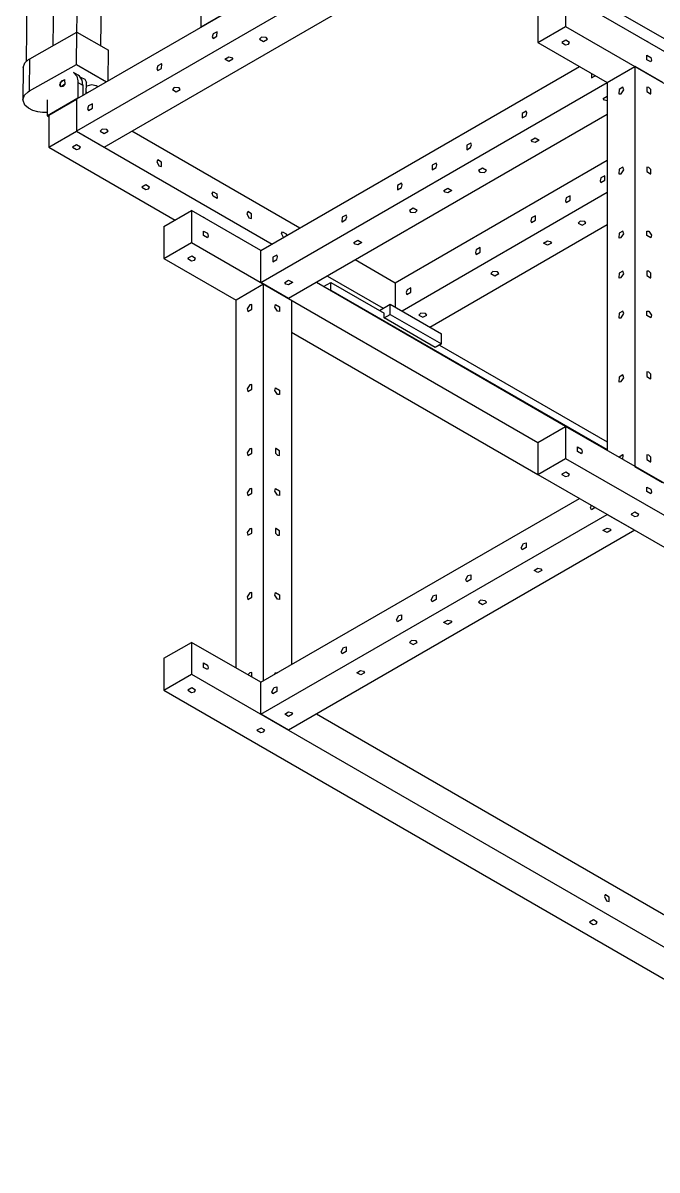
# Model space of a CAD drawing. Header units: millimetres. Extents: x -912 to 1332, y -1066 to 1362.
# Drawn here: x -563 to 84, y -1066 to 105 of the extents above; entities that cross this region are included whole.
import ezdxf

# ---------------------------------------------------------------- set-up
doc = ezdxf.new("R2010")
doc.units = ezdxf.units.MM
doc.layers.add('IsoView', color=7, linetype='CONTINUOUS')

msp = doc.modelspace()

# ---------------------------------------------------------------- linework, layer by layer
at = {"layer": 'IsoView'}
for p, q in [((-508.2, 95.8), (-505.2, 362.6)), ((-532.5, 82.1), (-529.6, 348.9)), ((-483.8, 81.7), (-480.8, 348.5)), ((-155.1, 231.6), (-508.7, 27.4)), ((-126.8, 215.2), (186.5, 34.3)), ((-155.1, 198.9), (-508.7, -5.2)), ((-480.4, -21.5), (-126.8, 182.6)), ((-559.4, 136.9), (-560.2, 65.8)), ((839.3, -355.7), (-9.3, 134.2)), ((-9.3, 134.2), (-9.3, 101.5)), ((-353.1, 117.3), (-381.4, 100.9)), ((-381.4, 100.9), (-381.4, 117.3)), ((-37.5, 117.9), (-37.5, 85.2)), ((-556.4, 68.7), (-508.2, 95.8)), ((-508.6, 62.9), (-508.2, 95.8)), ((-508.2, 95.8), (-476.1, 77.3)), ((-37.5, 85.2), (-9.3, 101.5)), ((-9.3, 101.5), (839.3, -388.3)), ((-37.5, 85.2), (33.2, 44.4)), ((-476.4, 46), (-476.1, 77.3)), ((-563, 59.7), (-563.4, 26.8)), ((-556.7, 35.9), (-556.4, 68.7)), ((-556.7, 35.9), (-508.6, 62.9)), ((-508.6, 62.9), (-477.9, 45.2)), ((-320.4, -127.1), (4.9, 60.7)), ((33.2, 44.4), (61.5, 60.7)), ((89.7, 44.4), (61.5, 60.7)), ((61.5, 60.7), (61.5, -347.5)), ((-506.9, 51.8), (-511.8, 54.7)), ((-507.3, 44.6), (-507.3, 28.3)), ((-507.3, 44.6), (-502.3, 41.7)), ((-502.3, 41.7), (-502.3, 31.1)), ((-498.7, 33.2), (-498.6, 44.5)), ((-486.7, 40.1), (-488.5, 41.2)), ((-320.4, -159.7), (33.2, 44.4)), ((33.2, 44.4), (33.2, -331.2)), ((-507.3, 28.3), (-538.4, 10.3)), ((-538.4, 10.3), (-538.4, 26.6)), ((-537, 11.1), (-508.7, 27.4)), ((-508.7, 27.4), (-508.7, -5.2)), ((-508.7, 27.4), (-508.7, -5.2)), ((-497.5, 33.9), (-498.7, 34.6)), ((33.2, 11.7), (-292.1, -176.1)), ((-538.4, 10.3), (-537, 9.5)), ((-537, 11.1), (-537, -21.5)), ((-537, -21.5), (-508.7, -5.2)), ((-508.7, -5.2), (-480.4, -21.5)), ((-508.7, -5.2), (-309, -120.5)), ((-280.7, -104.2), (-452.1, -5.2)), ((-537, -21.5), (-408, -96)), ((33.2, -35.3), (-183.4, -160.4)), ((33.2, -68), (-176.3, -188.9)), ((-419.4, -102.6), (-391.1, -86.2)), ((-320.4, -127.1), (-391.1, -86.2)), ((-391.1, -86.2), (-391.1, -118.9)), ((-419.4, -102.6), (-419.4, -135.2)), ((-148, -205.3), (33.2, -100.6)), ((-419.4, -135.2), (-391.1, -118.9)), ((-391.1, -118.9), (-37.5, -323)), ((-320.4, -159.7), (-320.4, -127.1)), ((-419.4, -135.2), (-345.8, -177.7)), ((-183.4, -160.4), (-224.1, -136.8)), ((-317.6, -161.4), (-345.8, -177.7)), ((-292.1, -176.1), (-320.4, -159.7)), ((-317.6, -161.4), (-289.3, -177.7)), ((-317.6, -566.3), (-317.6, -161.4)), ((-9.3, -306.7), (-263.8, -159.7)), ((-256.4, -164), (-249, -159.7)), ((-252.4, -153.2), (-195.4, -186.1)), ((-249, -167.5), (-249, -159.7)), ((-249, -159.7), (-194.6, -191.1)), ((-183.4, -160.4), (-183.4, -184.8)), ((-249.7, -167.9), (-249, -167.5)), ((-249, -167.5), (33.2, -330.4)), ((-345.8, -553.3), (-345.8, -177.7)), ((-289.3, -177.7), (-289.3, -550)), ((-199.3, -188.4), (-188.3, -182)), ((-188.3, -192.3), (-188.3, -182)), ((-188.3, -182), (-136.1, -212.2)), ((-194.6, -196), (-194.6, -191.1)), ((-194.6, -196), (-188.3, -192.3)), ((-142.5, -226.1), (-194.6, -196)), ((-188.3, -192.3), (-136.1, -222.4)), ((-289.3, -210.4), (-37.5, -355.7)), ((-136.1, -222.4), (-142.5, -226.1)), ((-136.1, -222.4), (-136.1, -212.2)), ((-138.2, -223.7), (33.2, -322.6)), ((-37.5, -323), (-9.3, -306.7)), ((839.3, -796.6), (-9.3, -306.7)), ((-9.3, -306.7), (-9.3, -339.4)), ((-37.5, -323), (-37.5, -355.7)), ((-37.5, -355.7), (-9.3, -339.4)), ((-9.3, -339.4), (839.3, -829.3)), ((61.5, -347.5), (89.7, -363.9)), ((-37.5, -355.7), (811, -845.6)), ((-320.4, -568), (4.9, -380.2)), ((-320.4, -600.6), (33.2, -396.5)), ((33.2, -396.5), (61.5, -412.8)), ((61.5, -412.8), (-292.1, -617)), ((-419.4, -543.5), (-391.1, -527.2)), ((-320.4, -568), (-391.1, -527.2)), ((-391.1, -527.2), (-391.1, -559.8)), ((-419.4, -543.5), (-419.4, -576.1)), ((-419.4, -576.1), (-391.1, -559.8)), ((-391.1, -559.8), (457.4, -1049.7)), ((-320.4, -600.6), (-320.4, -568)), ((-419.4, -576.1), (429.2, -1066)), ((-292.1, -617), (-320.4, -600.6)), ((358.4, -959.9), (-263.8, -600.6))]:
    msp.add_line(p, q, dxfattribs=at)
for points in [[(-365.2, 96.2), (-369.2, 94), (-370.1, 91.1)], [(-369.2, 89.3), (-365.3, 91.6), (-365.2, 96.2), (-365.2, 96.2)], [(-370.1, 91.1), (-369.2, 89.3)], [(-314.9, 90.3), (-319.8, 90.7), (-321.8, 88.7)], [(-321.8, 88.7), (-317.8, 86.4), (-313.8, 88.6), (-313.8, 88.7)], [(-313.8, 88.7), (-314.9, 90.3)], [(-5.3, 85.2), (-9.2, 87.5), (-13.3, 85.3), (-13.3, 85.2)], [(-13.3, 85.2), (-9.3, 82.9), (-6.4, 83.6)], [(-6.4, 83.6), (-5.3, 85.2)], [(74.5, 85.8), (73.3, 86.6)], [(-357.1, 68.3), (-353.2, 70.6), (-350.3, 69.9)], [(77.6, 65.4), (73.6, 67.7), (73.5, 72.3), (73.6, 72.4)], [(73.6, 72.4), (77.6, 70.1), (78.4, 67.3)], [(-563, 59.7), (-561.4, 64.4), (-557.8, 67.8), (-556.4, 68.7)], [(-421.8, 63.6), (-425.8, 61.3), (-426.6, 58.5)], [(-425.8, 56.6), (-421.8, 58.9), (-421.7, 63.5), (-421.8, 63.6)], [(-349.1, 68.3), (-353.1, 66), (-357.1, 68.2), (-357.1, 68.3)], [(-350.3, 69.9), (-349.1, 68.3)], [(78.4, 67.3), (77.6, 65.4)], [(-525.7, 42.1), (-523.6, 46.5), (-520.8, 47.3)], [(-524.9, 40.2), (-524.9, 44.8), (-521.1, 47.5), (-520.8, 47.3)], [(-520.8, 47.3), (-520.7, 42.7), (-524.5, 40.1), (-524.9, 40.2)], [(-520.8, 47.3), (-520.7, 42.7), (-522.8, 40.4)], [(-511.8, 54.7), (-508.5, 51), (-507.3, 46.2), (-507.3, 44.6)], [(-502.3, 41.7), (-503, 46.7), (-505.6, 50.9), (-506.9, 51.8)], [(-504.6, 49.9), (-500.2, 47.7), (-498.6, 44.5)], [(-426.6, 58.5), (-425.8, 56.6)], [(17, 53.7), (17, 49.1), (17, 49.1)], [(17, 49.1), (21, 51.4), (21, 51.4)], [(-563.4, 26.8), (-561.8, 31.5), (-558.2, 35), (-556.7, 35.9)], [(-524.9, 40.2), (-525.7, 42.1)], [(-522.8, 40.4), (-524.9, 40.2)], [(-488.5, 41.2), (-493.3, 42.2), (-498.1, 40.8), (-498.6, 40.6)], [(-486.9, 40), (-488.5, 41.2)], [(-404, 38.9), (-408.9, 39.2), (-410.8, 37.2)], [(-410.8, 37.2), (-406.9, 34.9), (-402.8, 37.2), (-402.8, 37.2)], [(-402.8, 37.2), (-404, 38.9)], [(49.3, 39.7), (45.3, 37.4), (45.2, 32.8), (45.3, 32.8)], [(47.3, 33), (50.1, 37), (49.3, 39.7)], [(75.6, 39.5), (73.6, 39.7)], [(73.6, 39.7), (73.6, 35.1), (77.5, 32.7), (77.6, 32.8)], [(77.6, 32.8), (77.6, 37.3), (75.6, 39.5)], [(-538.4, 13.7), (-543.4, 13.8), (-548.3, 14.5), (-553.1, 15.9), (-557.6, 18.1), (-561.3, 21.4), (-563.3, 25.9), (-563.4, 26.8)], [(-501.8, 31.4), (-502.3, 31.7)], [(-497.5, 33.9), (-498.7, 34)], [(29.2, 28.1), (33.1, 30.4), (33.2, 30.4)], [(30.3, 26.4), (29.2, 28.1)], [(33.2, 25.8), (30.3, 26.4)], [(45.3, 32.8), (47.3, 33)], [(-492.5, 22.7), (-496.5, 20.5), (-497.4, 17.6)], [(-497.4, 17.6), (-496.5, 15.8)], [(-496.5, 15.8), (-492.5, 18.1), (-492.5, 22.7), (-492.5, 22.7)], [(-49.7, 15.2), (-53.7, 12.9), (-53.8, 8.3), (-53.7, 8.3)], [(-53.7, 8.3), (-49.7, 10.5), (-48.9, 13.4)], [(-48.9, 13.4), (-49.7, 15.2)], [(-477.6, -3.6), (-482.4, -3.2), (-484.4, -5.2)], [(-484.4, -5.2), (-480.4, -7.5), (-476.4, -5.3), (-476.4, -5.2)], [(-476.4, -5.2), (-477.6, -3.6)], [(-504.7, -21.5), (-508.6, -19.2), (-512.7, -21.5), (-512.7, -21.5)], [(-512.7, -21.5), (-508.7, -23.9), (-505.8, -23.2)], [(-505.8, -23.2), (-504.7, -21.5)], [(-106.2, -17.5), (-110.2, -19.7), (-110.3, -24.3), (-110.2, -24.4)], [(-110.2, -24.4), (-106.3, -22.1), (-105.4, -19.3)], [(-105.4, -19.3), (-106.2, -17.5)], [(-44.4, -14.4), (-40.4, -12.1), (-36.4, -14.3), (-36.4, -14.4)], [(-43.2, -16), (-44.4, -14.4)], [(-36.4, -14.4), (-40.3, -16.7), (-43.2, -16)], [(-425.8, -34.4), (-426.6, -36.2)], [(-421.8, -41.3), (-421.8, -36.8), (-425.7, -34.4), (-425.8, -34.4)], [(-426.6, -36.2), (-424.5, -40.6), (-421.8, -41.3)], [(-141.6, -37.9), (-145.6, -40.1), (-145.7, -44.8), (-145.6, -44.8)], [(-145.6, -44.8), (-141.6, -42.5), (-140.8, -39.7)], [(-140.8, -39.7), (-141.6, -37.9)], [(-90.1, -45.4), (-94.1, -43.1), (-98.1, -45.3), (-98.1, -45.4)], [(-98.1, -45.4), (-96.9, -47.1)], [(-96.9, -47.1), (-92.1, -47.4), (-90.1, -45.4)], [(49.3, -42), (45.3, -44.2), (45.2, -48.8), (45.3, -48.9)], [(47.3, -48.7), (50.1, -44.7), (49.3, -42)], [(75.6, -42.2), (73.6, -42)], [(73.6, -42), (73.6, -46.5), (77.5, -48.9), (77.6, -48.9)], [(77.6, -48.9), (77.6, -44.3), (75.6, -42.2)], [(-177, -58.3), (-180.9, -60.6), (-181, -65.2), (-181, -65.2)], [(-176.1, -60.1), (-177, -58.3)], [(30.7, -50.7), (26.8, -53), (25.9, -55.8)], [(25.9, -55.8), (26.7, -57.7)], [(26.7, -57.7), (30.7, -55.4), (30.8, -50.8), (30.7, -50.7)], [(45.3, -48.9), (47.3, -48.7)], [(-434, -62.4), (-437.9, -60.1), (-442, -62.3), (-442, -62.4)], [(-442, -62.4), (-438, -64.7), (-435.1, -64)], [(-435.1, -64), (-434, -62.4)], [(-370.1, -68.9), (-369.2, -67.1)], [(-365.2, -74), (-369.2, -71.7), (-370.1, -68.9)], [(-369.2, -67.1), (-365.3, -69.3), (-365.2, -74), (-365.2, -74)], [(-181, -65.2), (-177, -62.9), (-176.1, -60.1)], [(-133.5, -65.8), (-129.5, -63.5), (-125.5, -65.7), (-125.5, -65.8)], [(-132.3, -67.5), (-133.5, -65.8)], [(-125.5, -65.8), (-129.4, -68.1), (-132.3, -67.5)], [(-4.6, -71.2), (-8.6, -73.4), (-9.5, -76.3)], [(-9.5, -76.3), (-8.6, -78.1)], [(-8.6, -78.1), (-4.6, -75.8), (-4.5, -71.2), (-4.6, -71.2)], [(-378, -93.8), (-379.3, -93.1)], [(-333.9, -87.5), (-334.7, -89.3)], [(-334.7, -89.3), (-332.6, -93.7), (-329.9, -94.4)], [(-329.9, -94.4), (-329.9, -89.8), (-333.8, -87.4), (-333.9, -87.5)], [(-233.5, -90.9), (-237.5, -93.2), (-237.6, -97.8), (-237.5, -97.9)], [(-237.5, -97.9), (-233.6, -95.6), (-232.7, -92.8)], [(-232.7, -92.8), (-233.5, -90.9)], [(-160.8, -86.2), (-164.8, -83.9), (-168.8, -86.2), (-168.8, -86.2)], [(-168.8, -86.2), (-167.6, -87.9)], [(-167.6, -87.9), (-162.8, -88.2), (-160.8, -86.2)], [(-40, -91.6), (-44, -93.8), (-44.8, -96.7)], [(-44, -98.5), (-40, -96.2), (-39.9, -91.6), (-40, -91.6)], [(-44.8, -96.7), (-44, -98.5)], [(10.3, -97.5), (5.5, -97.1), (3.5, -99.1)], [(3.5, -99.1), (7.5, -101.4), (11.5, -99.2), (11.5, -99.1)], [(11.5, -99.1), (10.3, -97.5)], [(-374.9, -114.2), (-378.9, -111.9), (-379, -107.3), (-378.9, -107.3)], [(-378.9, -107.3), (-375, -109.5), (-374.1, -112.4)], [(-374.1, -112.4), (-374.9, -114.2)], [(-342.6, -114.2), (-343.9, -113.5)], [(-299.4, -109.7), (-298.5, -107.9)], [(-297.5, -113.9), (-299.4, -109.7)], [(-298.5, -107.9), (-294.6, -110.2), (-293.9, -111.8)], [(-225.4, -118.9), (-221.4, -116.6), (-217.4, -118.8), (-217.4, -118.9)], [(49.3, -107.3), (45.3, -109.5), (45.2, -114.2), (45.3, -114.2)], [(45.3, -114.2), (47.3, -114)], [(47.3, -114), (50.1, -110), (49.3, -107.3)], [(77.6, -114.2), (73.6, -111.9), (73.5, -107.3), (73.6, -107.3)], [(73.6, -107.3), (75.6, -107.5)], [(75.6, -107.5), (78.3, -111.5), (77.6, -114.2)], [(-224.2, -120.5), (-225.4, -118.9)], [(-217.4, -118.9), (-221.3, -121.2), (-224.2, -120.5)], [(-96.5, -124.2), (-100.5, -126.5), (-101.4, -129.3)], [(-100.5, -131.2), (-96.6, -128.9), (-96.5, -124.3), (-96.5, -124.2)], [(-31.8, -119.5), (-27.9, -117.2), (-25, -117.9)], [(-23.8, -119.5), (-27.8, -121.8), (-31.8, -119.6), (-31.8, -119.5)], [(-25, -117.9), (-23.8, -119.5)], [(-387.1, -135.2), (-391, -132.9), (-395.1, -135.1), (-395.1, -135.2)], [(-395.1, -135.2), (-391.1, -137.5), (-388.3, -136.9)], [(-388.3, -136.9), (-387.1, -135.2)], [(-304.2, -131.8), (-308.2, -134), (-308.3, -138.7), (-308.2, -138.7)], [(-308.2, -138.7), (-304.3, -136.4), (-303.4, -133.6)], [(-303.4, -133.6), (-304.2, -131.8)], [(-101.4, -129.3), (-100.5, -131.2)], [(-78.7, -148.9), (-83.6, -148.6), (-85.6, -150.6)], [(-85.6, -150.6), (-81.6, -152.9), (-77.6, -150.6), (-77.6, -150.6)], [(-77.6, -150.6), (-78.7, -148.9)], [(49.3, -148.1), (45.3, -150.4), (45.2, -155), (45.3, -155)], [(47.3, -154.8), (50.1, -150.8), (49.3, -148.1)], [(75.6, -148.3), (73.6, -148.1)], [(73.6, -148.1), (73.6, -152.7), (77.5, -155.1), (77.6, -155)], [(77.6, -155), (77.6, -150.4), (75.6, -148.3)], [(-296.1, -159.7), (-292.1, -157.4), (-288.1, -159.6), (-288.1, -159.7)], [(-294.9, -161.4), (-296.1, -159.7)], [(-288.1, -159.7), (-292.1, -162), (-294.9, -161.4)], [(45.3, -155), (47.3, -154.8)], [(-167.3, -165.1), (-171.2, -167.3), (-172.1, -170.1)], [(-172.1, -170.1), (-171.3, -172)], [(-171.3, -172), (-167.3, -169.7), (-167.2, -165.1), (-167.3, -165.1)], [(-331.7, -182.6), (-334.4, -186.6), (-333.7, -189.3)], [(-333.7, -189.3), (-329.7, -187.1), (-329.6, -182.4), (-329.7, -182.4)], [(-329.7, -182.4), (-331.7, -182.6)], [(-303.4, -189.1), (-306.1, -185.1), (-305.4, -182.4)], [(-305.4, -182.4), (-301.4, -184.7), (-301.3, -189.3), (-301.4, -189.3)], [(-301.4, -189.3), (-303.4, -189.1)], [(-152.3, -191.4), (-157.1, -191), (-159.1, -193)], [(-159.1, -193), (-155.2, -195.3), (-151.1, -193.1), (-151.1, -193)], [(-151.1, -193), (-152.3, -191.4)], [(49.3, -188.9), (45.3, -191.2), (45.2, -195.8), (45.3, -195.9)], [(45.3, -195.9), (47.3, -195.7)], [(47.3, -195.7), (50.1, -191.6), (49.3, -188.9)], [(77.6, -195.9), (73.6, -193.6), (73.5, -189), (73.6, -188.9)], [(73.6, -188.9), (75.6, -189.1)], [(75.6, -189.1), (78.3, -193.1), (77.6, -195.9)], [(49.3, -254.2), (45.3, -256.5), (45.2, -261.1), (45.3, -261.2)], [(47.3, -261), (50.1, -257), (49.3, -254.2)], [(75.6, -251.2), (73.6, -251)], [(73.6, -251), (73.6, -255.6), (77.5, -258), (77.6, -257.9)], [(77.6, -257.9), (77.6, -253.3), (75.6, -251.2)], [(-331.7, -264.2), (-334.4, -268.3), (-333.7, -271)], [(-333.7, -271), (-329.7, -268.7), (-329.6, -264.1), (-329.7, -264)], [(-329.7, -264), (-331.7, -264.2)], [(-303.4, -274), (-306.1, -270), (-305.4, -267.3)], [(-305.4, -267.3), (-301.4, -269.6), (-301.3, -274.2), (-301.4, -274.2)], [(45.3, -261.2), (47.3, -261)], [(-301.4, -274.2), (-303.4, -274)], [(6.9, -334.7), (2.9, -332.4), (2.8, -327.8), (2.9, -327.7)], [(2.9, -327.7), (6.9, -330), (7.7, -332.8)], [(-331.7, -329.6), (-334.4, -333.6), (-333.7, -336.3)], [(-333.7, -336.3), (-329.7, -334), (-329.6, -329.4), (-329.7, -329.4)], [(-329.7, -329.4), (-331.7, -329.6)], [(-301.4, -336.3), (-301.4, -331.7), (-305.3, -329.3), (-305.4, -329.4)], [(-305.4, -329.4), (-305.4, -333.9), (-303.4, -336.1)], [(-303.4, -336.1), (-301.4, -336.3)], [(7.7, -332.8), (6.9, -334.7)], [(49.3, -335.9), (45.3, -338.2), (45.3, -338.2)], [(49.3, -340.5), (49.4, -335.9), (49.3, -335.9)], [(75.6, -336.1), (73.6, -335.9)], [(73.6, -335.9), (73.6, -340.5), (77.5, -342.9), (77.6, -342.8)], [(77.6, -342.8), (77.6, -338.2), (75.6, -336.1)], [(-5.3, -355.7), (-9.2, -353.4), (-13.3, -355.6), (-13.3, -355.7)], [(-13.3, -355.7), (-9.3, -358), (-6.4, -357.3)], [(-6.4, -357.3), (-5.3, -355.7)], [(-331.7, -370.4), (-334.4, -374.4), (-333.7, -377.1)], [(-333.7, -377.1), (-329.7, -374.8), (-329.6, -370.2), (-329.7, -370.2)], [(-329.7, -370.2), (-331.7, -370.4)], [(-303.4, -376.9), (-306.1, -372.9), (-305.4, -370.2)], [(-305.4, -370.2), (-301.4, -372.5), (-301.3, -377.1), (-301.4, -377.1)], [(77.6, -375.5), (73.6, -373.2), (73.5, -368.6), (73.6, -368.6)], [(73.6, -368.6), (77.6, -370.8), (78.4, -373.7)], [(78.4, -373.7), (77.6, -375.5)], [(-301.4, -377.1), (-303.4, -376.9)], [(16.2, -390), (17, -387.2)], [(17, -391.8), (16.2, -390)], [(21, -389.5), (17.1, -391.8), (17, -391.8)], [(65.5, -396.5), (61.5, -394.2), (57.5, -396.4), (57.5, -396.5)], [(57.5, -396.5), (61.4, -398.8), (64.3, -398.1)], [(64.3, -398.1), (65.5, -396.5)], [(-331.7, -411.2), (-334.4, -415.2), (-333.7, -417.9)], [(-333.7, -417.9), (-329.7, -415.7), (-329.6, -411.1), (-329.7, -411)], [(-329.7, -411), (-331.7, -411.2)], [(-301.4, -417.9), (-301.4, -413.4), (-305.3, -411), (-305.4, -411)], [(-305.4, -411), (-305.4, -415.6), (-303.4, -417.7)], [(-303.4, -417.7), (-301.4, -417.9)], [(29.2, -412.8), (33.1, -410.5), (36, -411.2)], [(37.2, -412.8), (33.2, -415.2), (29.2, -412.9), (29.2, -412.8)], [(36, -411.2), (37.2, -412.8)], [(-54.5, -430.8), (-52.4, -426.4), (-49.7, -425.7)], [(-53.7, -432.6), (-54.5, -430.8)], [(-49.7, -425.7), (-49.7, -430.3), (-53.6, -432.7), (-53.7, -432.6)], [(-41.5, -453.7), (-37.6, -451.4), (-34.7, -452)], [(-33.5, -453.7), (-37.5, -456), (-41.5, -453.8), (-41.5, -453.7)], [(-34.7, -452), (-33.5, -453.7)], [(-111.1, -463.5), (-109, -459.1), (-106.2, -458.4)], [(-110.2, -465.3), (-111.1, -463.5)], [(-106.2, -458.4), (-106.2, -463), (-110.2, -465.3), (-110.2, -465.3)], [(-331.7, -476.5), (-334.4, -480.6), (-333.7, -483.3)], [(-333.7, -483.3), (-329.7, -481), (-329.6, -476.4), (-329.7, -476.3)], [(-329.7, -476.3), (-331.7, -476.5)], [(-303.4, -483.1), (-306.1, -479), (-305.4, -476.3)], [(-305.4, -476.3), (-301.4, -478.6), (-301.3, -483.2), (-301.4, -483.3)], [(-146.4, -483.9), (-144.3, -479.5), (-141.6, -478.8)], [(-141.6, -478.8), (-141.6, -483.4), (-145.5, -485.8), (-145.6, -485.7)], [(-301.4, -483.3), (-303.4, -483.1)], [(-145.6, -485.7), (-146.4, -483.9)], [(-91.3, -484.7), (-96.1, -484.3), (-98.1, -486.3)], [(-98.1, -486.3), (-94.2, -488.6), (-90.1, -486.4), (-90.1, -486.3)], [(-90.1, -486.3), (-91.3, -484.7)], [(-181.8, -504.3), (-179.7, -499.9), (-177, -499.2)], [(-177, -499.2), (-176.9, -503.8), (-180.9, -506.2), (-181, -506.1)], [(-181, -506.1), (-181.8, -504.3)], [(-133.5, -506.7), (-129.5, -504.4), (-126.6, -505.1)], [(-125.5, -506.7), (-129.4, -509.1), (-133.5, -506.8), (-133.5, -506.7)], [(-126.6, -505.1), (-125.5, -506.7)], [(-162, -525.5), (-166.8, -525.2), (-168.8, -527.2)], [(-160.8, -527.2), (-162, -525.5)], [(-238.4, -537), (-236.2, -532.6), (-233.5, -531.9)], [(-237.5, -538.8), (-238.4, -537)], [(-233.5, -531.9), (-233.5, -536.4), (-237.4, -538.8), (-237.5, -538.8)], [(-168.8, -527.2), (-164.9, -529.5), (-160.8, -527.2), (-160.8, -527.2)], [(-374.9, -555.1), (-378.9, -552.8), (-379, -548.2), (-378.9, -548.2)], [(-378.9, -548.2), (-375, -550.5), (-374.1, -553.3)], [(-374.1, -553.3), (-374.9, -555.1)], [(-331.7, -558.2), (-333.7, -560.3)], [(-329.7, -558), (-331.7, -558.2)], [(-329.7, -562.6), (-329.7, -558), (-329.7, -558)], [(-306.2, -559.8), (-305.4, -558)], [(-305.4, -558), (-303.4, -558.2)], [(-222.6, -558.2), (-218.6, -555.9), (-215.7, -556.5)], [(-214.6, -558.2), (-218.5, -560.5), (-222.6, -558.3), (-222.6, -558.2)], [(-215.7, -556.5), (-214.6, -558.2)], [(-387.1, -576.1), (-391, -573.8), (-395.1, -576.1), (-395.1, -576.1)], [(-309.1, -577.8), (-306.9, -573.4), (-304.2, -572.7)], [(-304.2, -572.7), (-304.2, -577.3), (-308.2, -579.7), (-308.2, -579.6)], [(-395.1, -576.1), (-391.1, -578.5), (-388.3, -577.8)], [(-388.3, -577.8), (-387.1, -576.1)], [(-308.2, -579.6), (-309.1, -577.8)], [(-296.1, -600.6), (-292.1, -598.3), (-289.3, -599)], [(-288.1, -600.6), (-292.1, -602.9), (-296.1, -600.7), (-296.1, -600.6)], [(-289.3, -599), (-288.1, -600.6)], [(-316.4, -617), (-320.3, -614.7), (-324.4, -616.9), (-324.4, -617)], [(-324.4, -617), (-320.4, -619.3), (-317.6, -618.6)], [(-317.6, -618.6), (-316.4, -617)], [(31.2, -785), (30.3, -786.8)], [(30.3, -786.8), (32.5, -791.2), (35.2, -791.9)], [(35.2, -791.9), (35.2, -787.3), (31.3, -784.9), (31.2, -785)], [(23, -812.9), (19.1, -810.6), (15, -812.8), (15, -812.9)], [(15, -812.9), (19, -815.2), (21.9, -814.6)], [(21.9, -814.6), (23, -812.9)]]:
    msp.add_lwpolyline(points, dxfattribs=at)

doc.saveas('drawing.dxf')
